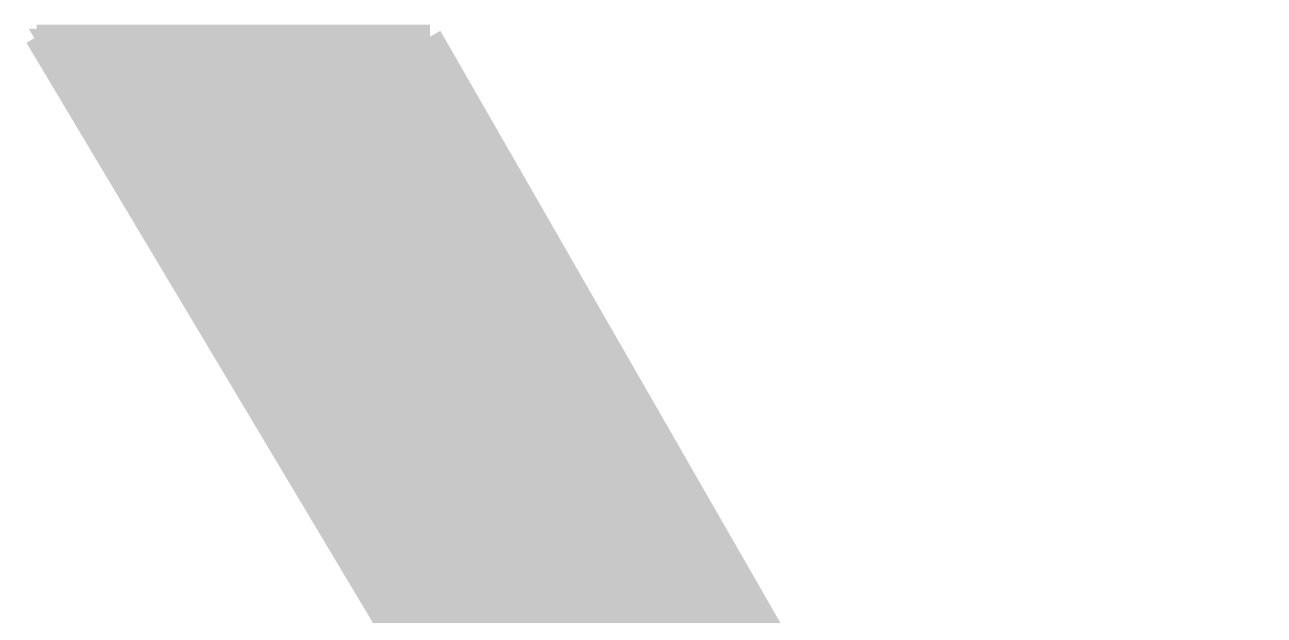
# Model space of a CAD drawing. Extents: x 35 to 236, y 10 to 166.
# Drawn here: x 94.244 to 96.885, y 113.672 to 114.929 of the extents above; entities that cross this region are included whole.
import ezdxf

# ---------------------------------------------------------------- set-up
doc = ezdxf.new("R2010")
doc.units = 0
doc.layers.add('BG_SILKSCREEN_TOP', color=254, linetype='CONTINUOUS')

msp = doc.modelspace()

# ---------------------------------------------------------------- linework, layer by layer
at = {"layer": 'BG_SILKSCREEN_TOP', "const_width": 0.0508}
for points in [[(94.269, 114.9038), (95.1072, 114.9038)], [(94.269, 114.9038), (95.1072, 114.9038)], [(96.4788, 111.2081), (94.269, 114.9038)], [(96.4788, 111.2081), (94.269, 114.9038)], [(94.2706, 114.901), (94.2734, 114.9038)], [(94.2723, 114.8982), (94.2779, 114.9038)], [(94.274, 114.8954), (94.2824, 114.9038)], [(94.2757, 114.8926), (94.2869, 114.9038)], [(94.2774, 114.8898), (94.2914, 114.9038)], [(94.279, 114.8869), (94.2959, 114.9038)], [(94.2807, 114.8841), (94.3004, 114.9038)], [(94.2824, 114.8813), (94.3049, 114.9038)], [(94.2841, 114.8785), (94.3094, 114.9038)], [(94.2857, 114.8757), (94.3138, 114.9038)], [(94.2874, 114.8729), (94.3183, 114.9038)], [(94.2891, 114.8701), (94.3228, 114.9038)], [(94.2908, 114.8673), (94.3273, 114.9038)], [(94.2925, 114.8645), (94.3318, 114.9038)], [(94.2942, 114.8617), (94.3363, 114.9038)], [(94.2958, 114.8588), (94.3408, 114.9038)], [(94.2975, 114.8561), (94.3453, 114.9038)], [(94.2992, 114.8532), (94.3498, 114.9038)], [(94.3009, 114.8504), (94.3542, 114.9038)], [(94.3026, 114.8476), (94.3587, 114.9038)], [(94.3042, 114.8448), (94.3632, 114.9038)], [(94.3059, 114.842), (94.3677, 114.9038)], [(94.3076, 114.8392), (94.3722, 114.9038)], [(94.3093, 114.8364), (94.3767, 114.9038)], [(94.311, 114.8335), (94.3812, 114.9038)], [(94.3126, 114.8308), (94.3857, 114.9038)], [(94.3143, 114.8279), (94.3902, 114.9038)], [(94.316, 114.8251), (94.3947, 114.9038)], [(94.3177, 114.8223), (94.3992, 114.9038)], [(94.3193, 114.8195), (94.4037, 114.9038)], [(94.321, 114.8167), (94.4081, 114.9038)], [(94.3227, 114.8139), (94.4126, 114.9038)], [(94.3244, 114.8111), (94.4171, 114.9038)], [(94.3261, 114.8083), (94.4216, 114.9038)], [(94.3278, 114.8055), (94.4261, 114.9038)], [(94.3294, 114.8027), (94.4306, 114.9038)], [(94.3311, 114.7998), (94.4351, 114.9038)], [(94.3328, 114.797), (94.4396, 114.9038)], [(94.3345, 114.7942), (94.4441, 114.9038)], [(94.3362, 114.7914), (94.4486, 114.9038)], [(94.3378, 114.7886), (94.4531, 114.9038)], [(94.3395, 114.7858), (94.4575, 114.9038)], [(94.3412, 114.783), (94.462, 114.9038)], [(94.3429, 114.7802), (94.4665, 114.9038)], [(94.3446, 114.7774), (94.471, 114.9038)], [(94.3462, 114.7745), (94.4755, 114.9038)], [(94.3479, 114.7717), (94.48, 114.9038)], [(94.3496, 114.7689), (94.4845, 114.9038)], [(94.3513, 114.7661), (94.489, 114.9038)], [(94.353, 114.7633), (94.4934, 114.9038)], [(94.3547, 114.7605), (94.4979, 114.9038)], [(94.3563, 114.7577), (94.5024, 114.9038)], [(94.358, 114.7549), (94.5069, 114.9038)], [(94.3597, 114.7521), (94.5114, 114.9038)], [(94.3614, 114.7493), (94.5159, 114.9038)], [(94.363, 114.7465), (94.5204, 114.9038)], [(94.3647, 114.7436), (94.5249, 114.9038)], [(94.3664, 114.7408), (94.5294, 114.9038)], [(94.3681, 114.738), (94.5339, 114.9038)], [(94.3698, 114.7352), (94.5383, 114.9038)], [(94.3714, 114.7324), (94.5428, 114.9038)], [(94.3731, 114.7296), (94.5473, 114.9038)], [(94.3748, 114.7268), (94.5518, 114.9038)], [(94.3765, 114.724), (94.5563, 114.9038)], [(94.3782, 114.7212), (94.5608, 114.9038)], [(94.3799, 114.7184), (94.5653, 114.9038)], [(94.3815, 114.7155), (94.5698, 114.9038)], [(94.3832, 114.7127), (94.5743, 114.9038)], [(94.3849, 114.7099), (94.5788, 114.9038)], [(94.3866, 114.7071), (94.5833, 114.9038)], [(94.3882, 114.7043), (94.5878, 114.9038)], [(94.3899, 114.7015), (94.5922, 114.9038)], [(94.3916, 114.6987), (94.5967, 114.9038)], [(94.3933, 114.6959), (94.6012, 114.9038)], [(94.395, 114.6931), (94.6057, 114.9038)], [(94.3966, 114.6902), (94.6102, 114.9038)], [(94.3983, 114.6874), (94.6147, 114.9038)], [(94.4, 114.6846), (94.6192, 114.9038)], [(94.4017, 114.6818), (94.6237, 114.9038)], [(94.4034, 114.679), (94.6282, 114.9038)], [(94.405, 114.6762), (94.6327, 114.9038)], [(94.4067, 114.6734), (94.6371, 114.9038)], [(94.4084, 114.6706), (94.6416, 114.9038)], [(94.4101, 114.6678), (94.6461, 114.9038)], [(94.4118, 114.665), (94.6506, 114.9038)], [(94.4135, 114.6621), (94.6551, 114.9038)], [(94.4151, 114.6594), (94.6596, 114.9038)], [(94.4168, 114.6565), (94.6641, 114.9038)], [(94.4185, 114.6537), (94.6686, 114.9038)], [(94.4202, 114.6509), (94.6731, 114.9038)], [(94.4218, 114.6481), (94.6775, 114.9038)], [(94.4235, 114.6453), (94.682, 114.9038)], [(94.4252, 114.6425), (94.6865, 114.9038)], [(94.4269, 114.6397), (94.691, 114.9038)], [(94.4286, 114.6368), (94.6955, 114.9038)], [(94.4302, 114.6341), (94.7, 114.9038)], [(94.4319, 114.6312), (94.7045, 114.9038)], [(94.4336, 114.6284), (94.709, 114.9038)], [(94.4353, 114.6256), (94.7135, 114.9038)], [(94.437, 114.6228), (94.718, 114.9038)], [(94.4387, 114.62), (94.7224, 114.9038)], [(94.4403, 114.6172), (94.7269, 114.9038)], [(94.442, 114.6144), (94.7314, 114.9038)], [(94.4437, 114.6116), (94.7359, 114.9038)], [(94.4454, 114.6088), (94.7404, 114.9038)], [(94.4471, 114.606), (94.7449, 114.9038)], [(94.4487, 114.6031), (94.7494, 114.9038)], [(94.4504, 114.6003), (94.7539, 114.9038)], [(94.4521, 114.5975), (94.7584, 114.9038)], [(94.4538, 114.5947), (94.7629, 114.9038)], [(94.4554, 114.5919), (94.7674, 114.9038)], [(94.4571, 114.5891), (94.7718, 114.9038)], [(94.4588, 114.5863), (94.7763, 114.9038)], [(94.4605, 114.5835), (94.7808, 114.9038)], [(94.4622, 114.5807), (94.7853, 114.9038)], [(94.4638, 114.5778), (94.7898, 114.9038)], [(94.4655, 114.5751), (94.7943, 114.9038)], [(94.4672, 114.5722), (94.7988, 114.9038)], [(94.4689, 114.5694), (94.8033, 114.9038)], [(94.4706, 114.5666), (94.8078, 114.9038)], [(94.4723, 114.5638), (94.8123, 114.9038)], [(94.4739, 114.561), (94.8167, 114.9038)], [(94.4756, 114.5582), (94.8212, 114.9038)], [(94.4773, 114.5554), (94.8257, 114.9038)], [(94.479, 114.5526), (94.8302, 114.9038)], [(94.4807, 114.5498), (94.8347, 114.9038)], [(94.4823, 114.5469), (94.8392, 114.9038)], [(94.484, 114.5441), (94.8437, 114.9038)], [(94.4857, 114.5413), (94.8482, 114.9038)], [(94.4874, 114.5385), (94.8527, 114.9038)], [(94.489, 114.5357), (94.8571, 114.9038)], [(94.4907, 114.5329), (94.8616, 114.9038)], [(94.4924, 114.5301), (94.8661, 114.9038)], [(94.4941, 114.5273), (94.8706, 114.9038)], [(94.4958, 114.5245), (94.8751, 114.9038)], [(94.4975, 114.5217), (94.8796, 114.9038)], [(94.4991, 114.5188), (94.8841, 114.9038)], [(94.5008, 114.516), (94.8886, 114.9038)], [(94.5025, 114.5132), (94.8931, 114.9038)], [(94.5042, 114.5104), (94.8976, 114.9038)], [(94.5059, 114.5076), (94.902, 114.9038)], [(94.5075, 114.5048), (94.9065, 114.9038)], [(94.5092, 114.502), (94.911, 114.9038)], [(94.5109, 114.4992), (94.9155, 114.9038)], [(94.5126, 114.4964), (94.92, 114.9038)], [(94.5143, 114.4935), (94.9245, 114.9038)], [(94.5159, 114.4907), (94.929, 114.9038)], [(94.5176, 114.4879), (94.9335, 114.9038)], [(94.5193, 114.4851), (94.938, 114.9038)], [(94.521, 114.4823), (94.9425, 114.9038)], [(94.5226, 114.4795), (94.947, 114.9038)], [(94.5243, 114.4767), (94.9515, 114.9038)], [(94.526, 114.4739), (94.9559, 114.9038)], [(94.5277, 114.4711), (94.9604, 114.9038)], [(94.5294, 114.4683), (94.9649, 114.9038)], [(94.5311, 114.4655), (94.9694, 114.9038)], [(94.5327, 114.4627), (94.9739, 114.9038)], [(94.5344, 114.4598), (94.9784, 114.9038)], [(94.5361, 114.457), (94.9829, 114.9038)], [(94.5378, 114.4542), (94.9874, 114.9038)], [(94.5395, 114.4514), (94.9919, 114.9038)], [(94.5411, 114.4486), (94.9964, 114.9038)], [(94.5428, 114.4458), (95.0008, 114.9038)], [(94.5445, 114.443), (95.0053, 114.9038)], [(94.5462, 114.4402), (95.0098, 114.9038)], [(94.5479, 114.4374), (95.0143, 114.9038)], [(94.5495, 114.4345), (95.0188, 114.9038)], [(94.5512, 114.4317), (95.0233, 114.9038)], [(94.5529, 114.4289), (95.0278, 114.9038)], [(94.5546, 114.4261), (95.0323, 114.9038)], [(94.5563, 114.4233), (95.0367, 114.9038)], [(94.558, 114.4205), (95.0412, 114.9038)], [(94.5596, 114.4177), (95.0457, 114.9038)], [(94.5613, 114.4149), (95.0502, 114.9038)], [(94.563, 114.4121), (95.0547, 114.9038)], [(94.5647, 114.4093), (95.0592, 114.9038)], [(94.5663, 114.4064), (95.0637, 114.9038)], [(94.568, 114.4036), (95.0682, 114.9038)], [(94.5697, 114.4008), (95.0727, 114.9038)], [(94.5714, 114.398), (95.0772, 114.9038)], [(94.5731, 114.3952), (95.0817, 114.9038)], [(94.5747, 114.3924), (95.0861, 114.9038)], [(94.5764, 114.3896), (95.0906, 114.9038)], [(94.5781, 114.3868), (95.0951, 114.9038)], [(94.5798, 114.384), (95.0996, 114.9038)], [(94.5815, 114.3811), (95.1041, 114.9038)], [(94.5832, 114.3784), (95.1077, 114.9029)], [(94.5848, 114.3755), (95.1093, 114.9)], [(94.5865, 114.3727), (95.111, 114.8972)], [(94.5882, 114.3699), (95.1126, 114.8943)], [(94.5899, 114.3671), (95.1142, 114.8915)], [(94.5915, 114.3643), (95.1159, 114.8886)], [(94.5932, 114.3615), (95.1175, 114.8858)], [(95.1072, 114.9038), (96.8598, 111.8558)], [(95.1072, 114.9038), (96.8598, 111.8558)], [(94.5949, 114.3587), (95.1191, 114.8829)], [(94.5966, 114.3559), (95.1208, 114.8801)], [(94.5983, 114.3531), (95.1224, 114.8772)], [(94.5999, 114.3502), (95.1241, 114.8744)], [(94.6016, 114.3474), (95.1257, 114.8715)], [(94.6033, 114.3446), (95.1273, 114.8687)], [(94.605, 114.3418), (95.129, 114.8658)], [(94.6067, 114.339), (95.1306, 114.863)], [(94.6083, 114.3362), (95.1323, 114.8601)], [(94.61, 114.3334), (95.1339, 114.8573)], [(94.6117, 114.3306), (95.1356, 114.8544)], [(94.6134, 114.3278), (95.1372, 114.8516)], [(94.6151, 114.325), (95.1388, 114.8487)], [(94.6168, 114.3221), (95.1405, 114.8459)], [(94.6184, 114.3193), (95.1421, 114.843)], [(94.6201, 114.3165), (95.1438, 114.8402)], [(94.6218, 114.3137), (95.1454, 114.8373)], [(94.6235, 114.3109), (95.147, 114.8345)], [(94.6251, 114.3081), (95.1487, 114.8316)], [(94.6268, 114.3053), (95.1503, 114.8288)], [(94.6285, 114.3025), (95.1519, 114.8259)], [(94.6302, 114.2997), (95.1536, 114.8231)], [(94.6319, 114.2969), (95.1552, 114.8202)], [(94.6335, 114.2941), (95.1569, 114.8174)], [(94.6352, 114.2912), (95.1585, 114.8145)], [(94.6369, 114.2884), (95.1601, 114.8117)], [(94.6386, 114.2856), (95.1618, 114.8088)], [(94.6403, 114.2828), (95.1634, 114.806)], [(94.642, 114.28), (95.1651, 114.8031)], [(94.6436, 114.2772), (95.1667, 114.8002)], [(94.6453, 114.2744), (95.1683, 114.7974)], [(94.647, 114.2716), (95.17, 114.7946)], [(94.6487, 114.2688), (95.1716, 114.7917)], [(94.6504, 114.266), (95.1732, 114.7888)], [(94.652, 114.2631), (95.1749, 114.786)], [(94.6537, 114.2603), (95.1765, 114.7832)], [(94.6554, 114.2575), (95.1782, 114.7803)], [(94.6571, 114.2547), (95.1798, 114.7774)], [(94.6587, 114.2519), (95.1814, 114.7746)], [(94.6604, 114.2491), (95.1831, 114.7717)], [(94.6621, 114.2463), (95.1847, 114.7689)], [(94.6638, 114.2435), (95.1864, 114.766)], [(94.6655, 114.2407), (95.188, 114.7632)], [(94.6672, 114.2378), (95.1897, 114.7603)], [(94.6688, 114.235), (95.1913, 114.7575)], [(94.6705, 114.2322), (95.1929, 114.7546)], [(94.6722, 114.2294), (95.1946, 114.7518)], [(94.6739, 114.2266), (95.1962, 114.7489)], [(94.6756, 114.2238), (95.1978, 114.7461)], [(94.6772, 114.221), (95.1995, 114.7432)], [(94.6789, 114.2182), (95.2011, 114.7404)], [(94.6806, 114.2154), (95.2028, 114.7375)], [(94.6823, 114.2126), (95.2044, 114.7347)], [(94.684, 114.2097), (95.206, 114.7318)], [(94.6856, 114.2069), (95.2077, 114.729)], [(94.6873, 114.2041), (95.2093, 114.7261)], [(94.689, 114.2013), (95.211, 114.7233)], [(94.6907, 114.1985), (95.2126, 114.7204)], [(94.6923, 114.1957), (95.2142, 114.7176)], [(94.694, 114.1929), (95.2159, 114.7147)], [(94.6957, 114.1901), (95.2175, 114.7119)], [(94.6974, 114.1873), (95.2191, 114.709)], [(94.6991, 114.1844), (95.2208, 114.7062)], [(94.7008, 114.1817), (95.2224, 114.7033)], [(94.7024, 114.1788), (95.2241, 114.7005)], [(94.7041, 114.176), (95.2257, 114.6976)], [(94.7058, 114.1732), (95.2273, 114.6948)], [(94.7075, 114.1704), (95.229, 114.6919)], [(94.7092, 114.1676), (95.2306, 114.6891)], [(94.7108, 114.1648), (95.2323, 114.6862)], [(94.7125, 114.162), (95.2339, 114.6834)], [(94.7142, 114.1592), (95.2356, 114.6805)], [(94.7159, 114.1564), (95.2372, 114.6777)], [(94.7176, 114.1535), (95.2388, 114.6748)], [(94.7192, 114.1507), (95.2405, 114.672)], [(94.7209, 114.1479), (95.2421, 114.6691)], [(94.7226, 114.1451), (95.2437, 114.6663)], [(94.7243, 114.1423), (95.2454, 114.6634)], [(94.726, 114.1395), (95.247, 114.6606)], [(94.7276, 114.1367), (95.2487, 114.6577)], [(94.7293, 114.1339), (95.2503, 114.6549)], [(94.731, 114.1311), (95.2519, 114.652)], [(94.7327, 114.1283), (95.2536, 114.6492)], [(94.7344, 114.1254), (95.2552, 114.6463)], [(94.736, 114.1227), (95.2569, 114.6435)], [(94.7377, 114.1198), (95.2585, 114.6406)], [(94.7394, 114.117), (95.2601, 114.6378)], [(94.7411, 114.1142), (95.2618, 114.6349)], [(94.7428, 114.1114), (95.2634, 114.632)], [(94.7444, 114.1086), (95.265, 114.6292)], [(94.7461, 114.1058), (95.2667, 114.6264)], [(94.7478, 114.103), (95.2683, 114.6235)], [(94.7495, 114.1002), (95.27, 114.6206)], [(94.7512, 114.0974), (95.2716, 114.6178)], [(94.7528, 114.0945), (95.2732, 114.615)], [(94.7545, 114.0917), (95.2749, 114.6121)], [(94.7562, 114.0889), (95.2765, 114.6092)], [(94.7579, 114.0861), (95.2782, 114.6064)], [(94.7596, 114.0833), (95.2798, 114.6036)], [(94.7612, 114.0805), (95.2814, 114.6007)], [(94.7629, 114.0777), (95.2831, 114.5978)], [(94.7646, 114.0749), (95.2847, 114.595)], [(94.7663, 114.0721), (95.2864, 114.5921)], [(94.768, 114.0693), (95.288, 114.5893)], [(94.7696, 114.0664), (95.2896, 114.5864)], [(94.7713, 114.0636), (95.2913, 114.5836)], [(94.773, 114.0608), (95.2929, 114.5807)], [(94.7747, 114.058), (95.2946, 114.5779)], [(94.7764, 114.0552), (95.2962, 114.575)], [(94.778, 114.0524), (95.2978, 114.5722)], [(94.7797, 114.0496), (95.2995, 114.5693)], [(94.7814, 114.0468), (95.3011, 114.5665)], [(94.7831, 114.044), (95.3028, 114.5636)], [(94.7848, 114.0411), (95.3044, 114.5608)], [(94.7865, 114.0383), (95.306, 114.5579)], [(94.7881, 114.0355), (95.3077, 114.5551)], [(94.7898, 114.0327), (95.3093, 114.5522)], [(94.7915, 114.0299), (95.3109, 114.5494)], [(94.7932, 114.0271), (95.3126, 114.5465)], [(94.7948, 114.0243), (95.3142, 114.5437)], [(94.7965, 114.0215), (95.3159, 114.5408)], [(94.7982, 114.0187), (95.3175, 114.538)], [(94.7999, 114.0159), (95.3191, 114.5351)], [(94.8016, 114.0131), (95.3208, 114.5323)], [(94.8032, 114.0102), (95.3224, 114.5294)], [(94.8049, 114.0074), (95.3241, 114.5266)], [(94.8066, 114.0046), (95.3257, 114.5237)], [(94.8083, 114.0018), (95.3273, 114.5209)], [(94.81, 113.999), (95.329, 114.518)], [(94.8117, 113.9962), (95.3306, 114.5152)], [(94.8133, 113.9934), (95.3322, 114.5123)], [(94.815, 113.9906), (95.3339, 114.5095)], [(94.8167, 113.9878), (95.3356, 114.5066)], [(94.8184, 113.985), (95.3372, 114.5038)], [(94.8201, 113.9821), (95.3388, 114.5009)], [(94.8217, 113.9793), (95.3405, 114.4981)], [(94.8234, 113.9765), (95.3421, 114.4952)], [(94.8251, 113.9737), (95.3437, 114.4923)], [(94.8268, 113.9709), (95.3454, 114.4895)], [(94.8284, 113.9681), (95.347, 114.4867)], [(94.8301, 113.9653), (95.3487, 114.4838)], [(94.8318, 113.9625), (95.3503, 114.4809)], [(94.8335, 113.9597), (95.3519, 114.4781)], [(94.8352, 113.9569), (95.3536, 114.4753)], [(94.8368, 113.954), (95.3552, 114.4724)], [(94.8385, 113.9512), (95.3568, 114.4696)], [(94.8402, 113.9484), (95.3585, 114.4667)], [(94.8419, 113.9456), (95.3601, 114.4638)], [(94.8436, 113.9428), (95.3618, 114.461)], [(94.8453, 113.94), (95.3634, 114.4582)], [(94.8469, 113.9372), (95.365, 114.4553)], [(94.8486, 113.9344), (95.3667, 114.4524)], [(94.8503, 113.9316), (95.3683, 114.4496)], [(94.852, 113.9287), (95.37, 114.4468)], [(94.8537, 113.926), (95.3716, 114.4439)], [(94.8553, 113.9231), (95.3732, 114.441)], [(94.857, 113.9203), (95.3749, 114.4382)], [(94.8587, 113.9175), (95.3765, 114.4354)], [(94.8604, 113.9147), (95.3782, 114.4325)], [(94.862, 113.9119), (95.3798, 114.4296)], [(94.8637, 113.9091), (95.3814, 114.4268)], [(94.8654, 113.9063), (95.3831, 114.4239)], [(94.8671, 113.9035), (95.3847, 114.4211)], [(94.8688, 113.9007), (95.3864, 114.4182)], [(94.8705, 113.8978), (95.388, 114.4154)], [(94.8721, 113.895), (95.3896, 114.4125)], [(94.8738, 113.8922), (95.3913, 114.4097)], [(94.8755, 113.8894), (95.3929, 114.4068)], [(94.8772, 113.8866), (95.3946, 114.404)], [(94.8789, 113.8838), (95.3962, 114.4011)], [(94.8805, 113.881), (95.3978, 114.3983)], [(94.8822, 113.8782), (95.3995, 114.3954)], [(94.8839, 113.8754), (95.4011, 114.3926)], [(94.8856, 113.8726), (95.4028, 114.3897)], [(94.8873, 113.8697), (95.4044, 114.3869)], [(94.8889, 113.8669), (95.406, 114.384)], [(94.8906, 113.8641), (95.4077, 114.3812)], [(94.8923, 113.8613), (95.4093, 114.3783)], [(94.894, 113.8585), (95.4109, 114.3755)], [(94.8956, 113.8557), (95.4126, 114.3726)], [(94.8974, 113.8529), (95.4142, 114.3698)], [(94.899, 113.8501), (95.4159, 114.3669)], [(94.9007, 113.8473), (95.4175, 114.3641)], [(94.9024, 113.8445), (95.4191, 114.3612)], [(94.9041, 113.8417), (95.4208, 114.3584)], [(94.9057, 113.8388), (95.4224, 114.3555)], [(94.9074, 113.836), (95.424, 114.3527)], [(94.9091, 113.8332), (95.4257, 114.3498)], [(94.9108, 113.8304), (95.4273, 114.347)], [(94.9125, 113.8276), (95.429, 114.3441)], [(94.9141, 113.8248), (95.4306, 114.3413)], [(94.9158, 113.822), (95.4322, 114.3384)], [(94.9175, 113.8192), (95.4339, 114.3356)], [(94.9192, 113.8164), (95.4355, 114.3327)], [(94.9209, 113.8135), (95.4372, 114.3299)], [(94.9225, 113.8107), (95.4388, 114.327)], [(94.9242, 113.8079), (95.4405, 114.3241)], [(94.9259, 113.8051), (95.4421, 114.3213)], [(94.9276, 113.8023), (95.4437, 114.3185)], [(94.9293, 113.7995), (95.4454, 114.3156)], [(94.9309, 113.7967), (95.447, 114.3127)], [(94.9326, 113.7939), (95.4487, 114.3099)], [(94.9343, 113.7911), (95.4503, 114.3071)], [(94.936, 113.7883), (95.4519, 114.3042)], [(94.9377, 113.7854), (95.4536, 114.3013)], [(94.9393, 113.7826), (95.4552, 114.2985)], [(94.941, 113.7798), (95.4568, 114.2957)], [(94.9427, 113.777), (95.4585, 114.2928)], [(94.9444, 113.7742), (95.4601, 114.2899)], [(94.9461, 113.7714), (95.4618, 114.2871)], [(94.9477, 113.7686), (95.4634, 114.2842)], [(94.9494, 113.7658), (95.465, 114.2814)], [(94.9511, 113.763), (95.4667, 114.2786)], [(94.9528, 113.7602), (95.4683, 114.2757)], [(94.9544, 113.7573), (95.47, 114.2728)], [(94.9562, 113.7545), (95.4716, 114.27)], [(94.9578, 113.7517), (95.4732, 114.2671)], [(94.9595, 113.7489), (95.4749, 114.2643)], [(94.9612, 113.7461), (95.4765, 114.2614)], [(94.9629, 113.7433), (95.4781, 114.2586)], [(94.9645, 113.7405), (95.4798, 114.2557)], [(94.9662, 113.7377), (95.4814, 114.2529)], [(94.9679, 113.7349), (95.4831, 114.25)], [(94.9696, 113.7321), (95.4847, 114.2472)], [(94.9713, 113.7293), (95.4864, 114.2443)], [(94.9729, 113.7264), (95.488, 114.2415)], [(94.9746, 113.7236), (95.4896, 114.2386)], [(94.9763, 113.7208), (95.4913, 114.2358)], [(94.978, 113.718), (95.4929, 114.2329)], [(94.9797, 113.7152), (95.4946, 114.2301)], [(94.9813, 113.7124), (95.4962, 114.2272)], [(94.983, 113.7096), (95.4978, 114.2244)], [(94.9847, 113.7068), (95.4995, 114.2215)], [(94.9864, 113.704), (95.5011, 114.2187)], [(94.9881, 113.7011), (95.5027, 114.2158)], [(94.9898, 113.6983), (95.5044, 114.213)], [(94.9914, 113.6955), (95.506, 114.2101)], [(94.9931, 113.6927), (95.5077, 114.2073)], [(94.9948, 113.6899), (95.5093, 114.2044)], [(94.9965, 113.6871), (95.5109, 114.2016)], [(94.9981, 113.6843), (95.5126, 114.1987)], [(94.9998, 113.6815), (95.5142, 114.1959)], [(95.0015, 113.6787), (95.5159, 114.193)], [(95.0032, 113.6759), (95.5175, 114.1902)], [(95.0049, 113.673), (95.5191, 114.1873)], [(95.0065, 113.6702), (95.5208, 114.1845)], [(95.0082, 113.6674), (95.5224, 114.1816)], [(95.0099, 113.6646), (95.524, 114.1788)], [(95.0116, 113.6618), (95.5257, 114.1759)], [(95.0133, 113.659), (95.5273, 114.1731)], [(95.015, 113.6562), (95.529, 114.1702)], [(95.0166, 113.6534), (95.5306, 114.1674)], [(95.0183, 113.6506), (95.5322, 114.1645)], [(95.02, 113.6478), (95.5339, 114.1617)], [(95.0217, 113.645), (95.5355, 114.1588)], [(95.0234, 113.6421), (95.5372, 114.156)], [(95.025, 113.6393), (95.5388, 114.1531)], [(95.0267, 113.6365), (95.5405, 114.1503)], [(95.0284, 113.6337), (95.5421, 114.1474)], [(95.0301, 113.6309), (95.5437, 114.1445)], [(95.0317, 113.6281), (95.5454, 114.1417)], [(95.0334, 113.6253), (95.547, 114.1389)], [(95.0351, 113.6225), (95.5486, 114.136)], [(95.0368, 113.6197), (95.5503, 114.1331)], [(95.0385, 113.6169), (95.5519, 114.1303)], [(95.0401, 113.614), (95.5536, 114.1275)], [(95.0418, 113.6112), (95.5552, 114.1246)], [(95.0435, 113.6084), (95.5568, 114.1217)], [(95.0452, 113.6056), (95.5585, 114.1189)], [(95.0469, 113.6028), (95.5601, 114.116)], [(95.0486, 113.6), (95.5618, 114.1132)], [(95.0502, 113.5972), (95.5634, 114.1103)], [(95.0519, 113.5944), (95.565, 114.1075)], [(95.0536, 113.5916), (95.5667, 114.1046)], [(95.0553, 113.5887), (95.5683, 114.1018)], [(95.057, 113.5859), (95.5699, 114.0989)], [(95.0586, 113.5831), (95.5716, 114.0961)], [(95.0603, 113.5803), (95.5732, 114.0932)], [(95.062, 113.5775), (95.5749, 114.0904)], [(95.0637, 113.5747), (95.5765, 114.0875)], [(95.0653, 113.5719), (95.5781, 114.0847)], [(95.067, 113.5691), (95.5798, 114.0818)], [(95.0687, 113.5663), (95.5814, 114.079)], [(95.0704, 113.5635), (95.5831, 114.0761)], [(95.0721, 113.5607), (95.5847, 114.0733)], [(95.0738, 113.5578), (95.5864, 114.0704)], [(95.0754, 113.555), (95.588, 114.0676)], [(95.0771, 113.5522), (95.5896, 114.0647)], [(95.0788, 113.5494), (95.5913, 114.0619)], [(95.0805, 113.5466), (95.5929, 114.059)], [(95.0822, 113.5438), (95.5945, 114.0562)], [(95.0838, 113.541), (95.5962, 114.0533)], [(95.0855, 113.5382), (95.5978, 114.0505)], [(95.0872, 113.5354), (95.5995, 114.0476)], [(95.0889, 113.5326), (95.6011, 114.0448)], [(95.0906, 113.5297), (95.6027, 114.0419)], [(95.0922, 113.5269), (95.6044, 114.0391)], [(95.0939, 113.5241), (95.606, 114.0362)], [(95.0956, 113.5213), (95.6077, 114.0334)], [(95.0973, 113.5185), (95.6093, 114.0305)], [(95.099, 113.5157), (95.6109, 114.0277)], [(95.1007, 113.5129), (95.6126, 114.0248)], [(95.1023, 113.5101), (95.6142, 114.022)], [(95.104, 113.5073), (95.6158, 114.0191)], [(95.1057, 113.5045), (95.6175, 114.0163)], [(95.1074, 113.5016), (95.6191, 114.0134)], [(95.109, 113.4988), (95.6208, 114.0106)], [(95.1107, 113.496), (95.6224, 114.0077)], [(95.1124, 113.4932), (95.624, 114.0048)], [(95.1141, 113.4904), (95.6257, 114.002)], [(95.1158, 113.4876), (95.6273, 113.9992)], [(95.1174, 113.4848), (95.629, 113.9963)], [(95.1191, 113.482), (95.6306, 113.9935)], [(95.1208, 113.4792), (95.6322, 113.9906)], [(95.1225, 113.4763), (95.6339, 113.9878)], [(95.1242, 113.4736), (95.6355, 113.9849)], [(95.1258, 113.4707), (95.6372, 113.9821)], [(95.1275, 113.4679), (95.6388, 113.9792)], [(95.1292, 113.4651), (95.6405, 113.9763)], [(95.1309, 113.4623), (95.6421, 113.9735)], [(95.1326, 113.4595), (95.6437, 113.9707)], [(95.1342, 113.4567), (95.6454, 113.9678)], [(95.1359, 113.4539), (95.647, 113.9649)], [(95.1376, 113.4511), (95.6486, 113.9621)], [(95.1393, 113.4483), (95.6503, 113.9593)], [(95.141, 113.4454), (95.6519, 113.9564)], [(95.1426, 113.4426), (95.6536, 113.9535)], [(95.1443, 113.4398), (95.6552, 113.9507)], [(95.146, 113.437), (95.6568, 113.9478)], [(95.1477, 113.4342), (95.6585, 113.945)], [(95.1494, 113.4314), (95.6601, 113.9421)], [(95.151, 113.4286), (95.6617, 113.9393)], [(95.1527, 113.4258), (95.6634, 113.9364)], [(95.1544, 113.423), (95.665, 113.9336)], [(95.1561, 113.4202), (95.6667, 113.9307)], [(95.1578, 113.4173), (95.6683, 113.9279)], [(95.1595, 113.4145), (95.6699, 113.925)], [(95.1611, 113.4117), (95.6716, 113.9222)], [(95.1628, 113.4089), (95.6732, 113.9193)], [(95.1645, 113.4061), (95.6749, 113.9165)], [(95.1662, 113.4033), (95.6765, 113.9136)], [(95.1678, 113.4005), (95.6781, 113.9108)], [(95.1695, 113.3977), (95.6798, 113.9079)], [(95.1712, 113.3949), (95.6814, 113.9051)], [(95.1729, 113.392), (95.683, 113.9022)], [(95.1746, 113.3893), (95.6847, 113.8994)], [(95.1762, 113.3864), (95.6863, 113.8965)], [(95.1779, 113.3836), (95.688, 113.8937)], [(95.1796, 113.3808), (95.6896, 113.8908)], [(95.1813, 113.378), (95.6913, 113.888)], [(95.183, 113.3752), (95.6929, 113.8851)], [(95.1846, 113.3724), (95.6945, 113.8823)], [(95.1863, 113.3696), (95.6962, 113.8794)], [(95.188, 113.3668), (95.6978, 113.8766)], [(95.1897, 113.364), (95.6995, 113.8737)], [(95.1914, 113.3611), (95.7011, 113.8709)], [(95.1931, 113.3583), (95.7027, 113.868)], [(95.1947, 113.3555), (95.7044, 113.8652)], [(95.1964, 113.3527), (95.706, 113.8623)], [(95.1981, 113.3499), (95.7077, 113.8595)], [(95.1998, 113.3471), (95.7093, 113.8566)], [(95.2014, 113.3443), (95.7109, 113.8538)], [(95.2031, 113.3415), (95.7126, 113.8509)], [(95.2048, 113.3387), (95.7142, 113.8481)], [(95.2065, 113.3359), (95.7158, 113.8452)], [(95.2082, 113.333), (95.7175, 113.8424)], [(95.2098, 113.3302), (95.7191, 113.8395)], [(95.2115, 113.3274), (95.7208, 113.8366)], [(95.2132, 113.3246), (95.7224, 113.8338)], [(95.2149, 113.3218), (95.724, 113.831)], [(95.2166, 113.319), (95.7257, 113.8281)], [(95.2183, 113.3162), (95.7273, 113.8253)], [(95.2199, 113.3134), (95.7289, 113.8224)], [(95.2216, 113.3106), (95.7306, 113.8196)], [(95.2233, 113.3078), (95.7322, 113.8167)], [(95.225, 113.3049), (95.7339, 113.8138)], [(95.2267, 113.3021), (95.7355, 113.811)], [(95.2283, 113.2993), (95.7372, 113.8081)], [(95.23, 113.2965), (95.7388, 113.8053)], [(95.2317, 113.2937), (95.7404, 113.8025)], [(95.2334, 113.2909), (95.7421, 113.7996)], [(95.235, 113.2881), (95.7437, 113.7967)], [(95.2367, 113.2853), (95.7454, 113.7939)], [(95.2384, 113.2825), (95.747, 113.7911)], [(95.2401, 113.2797), (95.7486, 113.7882)], [(95.2418, 113.2769), (95.7503, 113.7853)], [(95.2435, 113.274), (95.7519, 113.7825)], [(95.2451, 113.2712), (95.7536, 113.7797)], [(95.2468, 113.2684), (95.7552, 113.7768)], [(95.2485, 113.2656), (95.7568, 113.7739)], [(95.2502, 113.2628), (95.7585, 113.7711)], [(95.2519, 113.26), (95.7601, 113.7682)], [(95.2535, 113.2572), (95.7617, 113.7654)], [(95.2552, 113.2544), (95.7634, 113.7625)], [(95.2569, 113.2516), (95.765, 113.7597)], [(95.2586, 113.2487), (95.7667, 113.7568)], [(95.2603, 113.2459), (95.7683, 113.754)], [(95.2619, 113.2431), (95.7699, 113.7511)], [(95.2636, 113.2403), (95.7716, 113.7483)], [(95.2653, 113.2375), (95.7732, 113.7454)], [(95.267, 113.2347), (95.7749, 113.7426)], [(95.2686, 113.2319), (95.7765, 113.7397)], [(95.2703, 113.2291), (95.7781, 113.7369)], [(95.272, 113.2263), (95.7798, 113.734)], [(95.2737, 113.2235), (95.7814, 113.7312)], [(95.2754, 113.2206), (95.783, 113.7283)], [(95.2771, 113.2178), (95.7847, 113.7255)], [(95.2787, 113.215), (95.7863, 113.7226)], [(95.2804, 113.2122), (95.788, 113.7198)], [(95.2821, 113.2094), (95.7896, 113.7169)], [(95.2838, 113.2066), (95.7913, 113.7141)], [(95.2855, 113.2038), (95.7929, 113.7112)], [(95.2871, 113.201), (95.7945, 113.7084)], [(95.2888, 113.1982), (95.7962, 113.7055)], [(95.2905, 113.1953), (95.7978, 113.7027)], [(95.2922, 113.1926), (95.7995, 113.6998)], [(95.2939, 113.1897), (95.8011, 113.697)], [(95.2955, 113.1869), (95.8027, 113.6941)], [(95.2972, 113.1841), (95.8044, 113.6913)], [(95.2989, 113.1813), (95.806, 113.6884)], [(95.3006, 113.1785), (95.8076, 113.6856)], [(95.3023, 113.1757), (95.8093, 113.6827)], [(95.304, 113.1729), (95.8109, 113.6799)], [(95.3056, 113.1701), (95.8126, 113.677)], [(95.3073, 113.1673), (95.8142, 113.6742)], [(95.309, 113.1645), (95.8158, 113.6713)], [(95.3107, 113.1616), (95.8175, 113.6684)], [(95.3123, 113.1588), (95.8191, 113.6656)], [(95.314, 113.156), (95.8208, 113.6628)], [(95.3157, 113.1532), (95.8224, 113.6599)], [(95.3174, 113.1504), (95.824, 113.657)], [(95.3191, 113.1476), (95.8257, 113.6542)], [(95.3207, 113.1448), (95.8273, 113.6514)], [(95.3224, 113.142), (95.8289, 113.6485)]]:
    msp.add_lwpolyline(points, dxfattribs=at)

doc.saveas('drawing.dxf')
